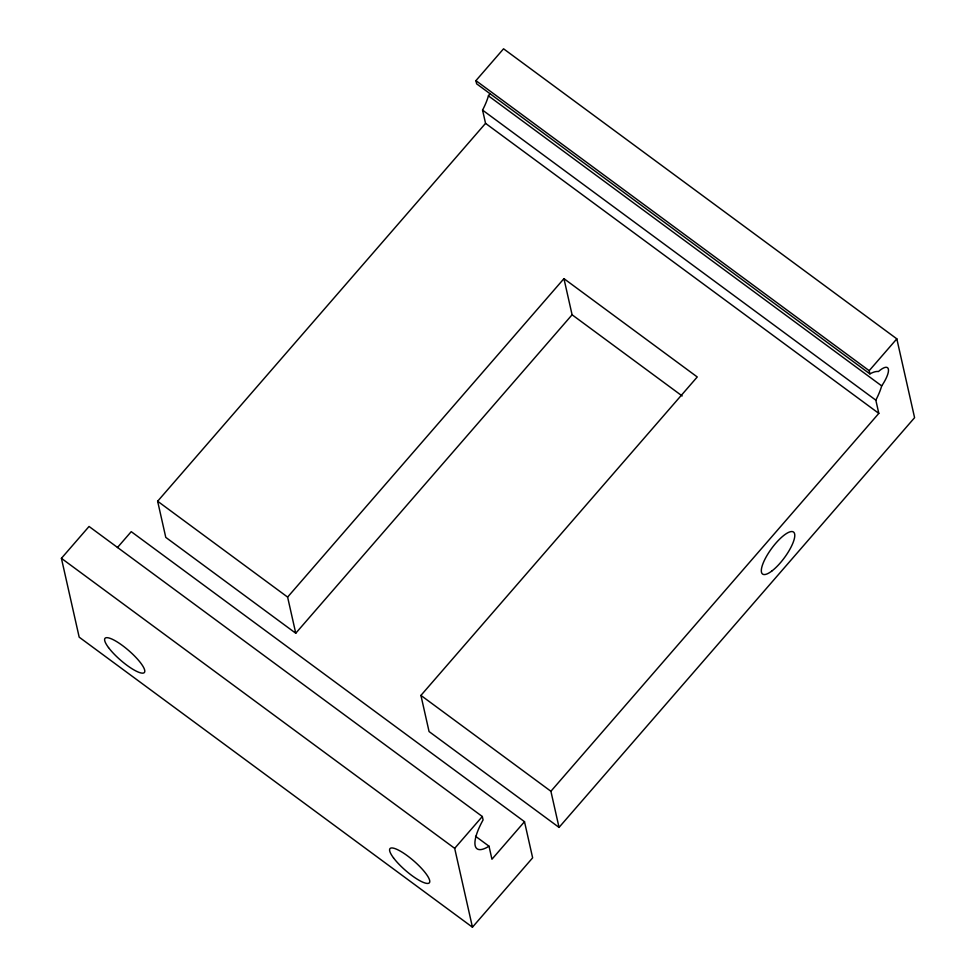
<?xml version="1.0" encoding="UTF-8"?>
<svg xmlns="http://www.w3.org/2000/svg" width="976" height="976" viewBox="0 0 976 976"><rect width="100%" height="100%" fill="white"/><g stroke="black" fill="none" stroke-linecap="round" stroke-linejoin="round"><path stroke-width="1.46" d="M524.502 821.694L532.64 857.831L472.445 927.2L79.178 637.157L61.415 558.321L89.048 526.467L482.315 816.509L483.083 819.925A43.859 13.286 -53.6 0 0 489.013 846.204L491.941 859.222L524.502 821.694L131.235 531.652L117.425 547.573M559.041 827.404L550.903 791.268L878.815 413.385L875.826 400.16A47.055 14.25 -53.6 0 0 881.694 385.898A20.362 6.161 -53.6 0 0 888.367 369.16A20.362 6.161 -53.6 0 0 878.461 371.527A47.055 14.25 -53.6 0 0 869.909 373.881L476.642 83.838L475.922 80.642L503.555 48.8L896.822 338.843L914.585 417.679L559.041 827.404L429.062 731.549L420.924 695.412L697.254 376.968L563.945 278.648L287.615 597.092L295.752 633.229L572.095 314.784L563.945 278.648M295.752 633.229L165.774 537.373L157.636 501.237L485.548 123.354L482.559 110.117A47.055 14.25 -53.6 0 0 488.427 95.855A20.362 6.161 -53.6 0 0 489.891 93.611M472.445 927.2L454.682 848.351L482.315 816.509M869.909 373.881L869.189 370.685L896.822 338.843M475.922 80.642L869.189 370.685M488.427 95.855L881.694 385.898M482.559 110.117L875.826 400.16M485.548 123.354L878.815 413.385M572.095 314.784L682.163 395.963M157.636 501.237L287.615 597.092M420.924 695.412L550.903 791.268M475.532 836.273L489.013 846.204M61.415 558.321L454.682 848.351M771.687 571.143A26.071 7.893 -53.6 0 0 794.635 533.945A26.071 7.893 -53.6 0 0 767.844 554.063A26.071 7.893 -53.6 0 0 771.687 571.143M108.519 647.576A26.071 6.307 41 0 0 143.155 673.111A26.071 6.307 41 0 0 122.512 645.563A26.071 6.307 41 0 0 108.519 647.576M393.499 857.867A26.071 6.307 41 0 0 428.135 883.402A26.071 6.307 41 0 0 407.492 855.854A26.071 6.307 41 0 0 393.499 857.867"/></g></svg>
